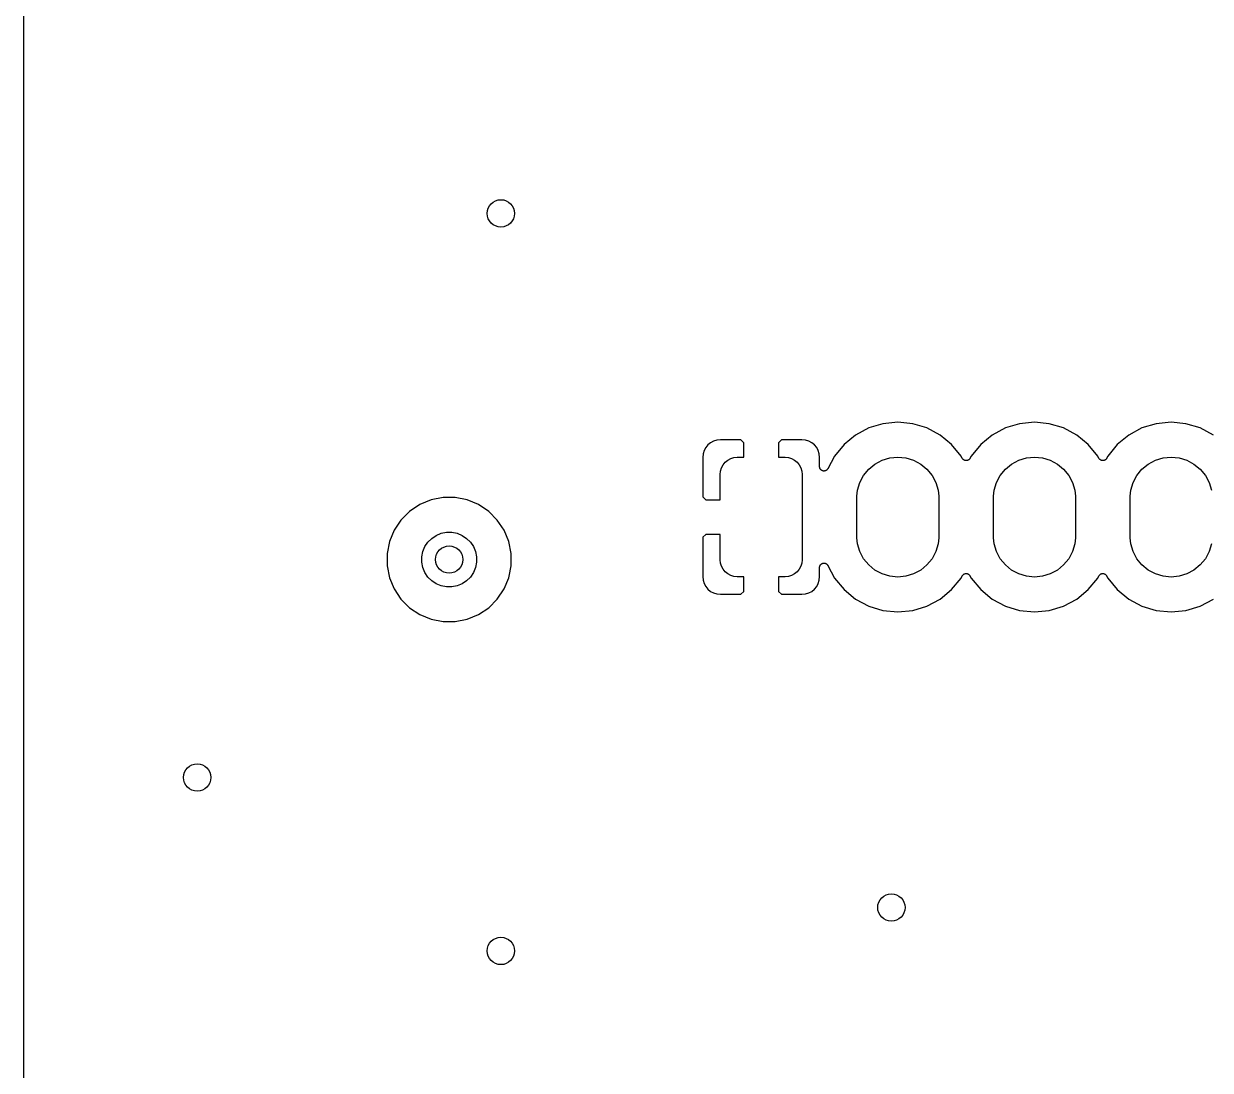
# Model space of a CAD drawing. Extents: x 1 to 139, y -76 to -1.
# Drawn here: x 0.64 to 18, y -53.82 to -38.5 of the extents above; entities that cross this region are included whole.
import ezdxf

# ---------------------------------------------------------------- set-up
doc = ezdxf.new("R2010")
doc.units = 0
doc.header["$MEASUREMENT"] = 0
doc.layers.add('BLACK', color=7, linetype='CONTINUOUS')

msp = doc.modelspace()

# ---------------------------------------------------------------- linework, layer by layer
at = {"layer": 'BLACK', "linetype": 'CONTINUOUS'}
for p, q in [((0.635, -56.8778), (0.635, -6.16231)), ((13.0039, -44.4164), (12.8114, -44.5193)), ((13.2128, -44.353), (13.0039, -44.4164)), ((13.43, -44.3316), (13.2128, -44.353)), ((13.6472, -44.353), (13.43, -44.3316)), ((13.8561, -44.4164), (13.6472, -44.353)), ((14.0486, -44.5193), (13.8561, -44.4164)), ((15.0039, -44.4164), (14.8114, -44.5193)), ((15.2128, -44.353), (15.0039, -44.4164)), ((15.43, -44.3316), (15.2128, -44.353)), ((15.6472, -44.353), (15.43, -44.3316)), ((15.8561, -44.4164), (15.6472, -44.353)), ((16.0486, -44.5193), (15.8561, -44.4164)), ((17.0039, -44.4164), (16.8114, -44.5193)), ((17.2128, -44.353), (17.0039, -44.4164)), ((17.43, -44.3316), (17.2128, -44.353)), ((17.6472, -44.353), (17.43, -44.3316)), ((17.8561, -44.4164), (17.6472, -44.353)), ((18.0486, -44.5193), (17.8561, -44.4164)), ((10.6882, -44.6328), (10.6495, -44.6645)), ((10.7323, -44.6092), (10.6882, -44.6328)), ((10.7802, -44.5947), (10.7323, -44.6092)), ((10.833, -44.5895), (10.7802, -44.5947)), ((11.1337, -44.5909), (10.833, -44.5895)), ((11.176, -44.6332), (11.1337, -44.5909)), ((11.176, -44.845), (11.176, -44.6332)), ((11.7263, -44.5909), (11.684, -44.6332)), ((11.684, -44.6332), (11.684, -44.845)), ((12.027, -44.5895), (11.7263, -44.5909)), ((12.0798, -44.5947), (12.027, -44.5895)), ((12.1277, -44.6092), (12.0798, -44.5947)), ((12.1718, -44.6328), (12.1277, -44.6092)), ((12.2105, -44.6645), (12.1718, -44.6328)), ((12.8114, -44.5193), (12.6427, -44.6577)), ((14.2173, -44.6577), (14.0486, -44.5193)), ((14.8114, -44.5193), (14.6427, -44.6577)), ((16.2173, -44.6577), (16.0486, -44.5193)), ((16.8114, -44.5193), (16.6427, -44.6577)), ((10.5797, -44.7952), (10.5745, -44.848)), ((10.5942, -44.7473), (10.5797, -44.7952)), ((10.6178, -44.7032), (10.5942, -44.7473)), ((10.6495, -44.6645), (10.6178, -44.7032)), ((12.2422, -44.7032), (12.2105, -44.6645)), ((12.2658, -44.7473), (12.2422, -44.7032)), ((12.2803, -44.7952), (12.2658, -44.7473)), ((12.2855, -44.848), (12.2803, -44.7952)), ((12.6427, -44.6577), (12.5043, -44.8264)), ((14.3557, -44.8264), (14.2173, -44.6577)), ((14.6427, -44.6577), (14.5043, -44.8265)), ((16.3557, -44.8264), (16.2173, -44.6577)), ((16.6427, -44.6577), (16.5043, -44.8265)), ((10.5745, -44.848), (10.5759, -45.4238)), ((10.849, -44.9993), (10.8721, -44.9561)), ((10.8721, -44.9561), (10.9032, -44.9182)), ((10.9032, -44.9182), (10.9411, -44.8871)), ((10.9411, -44.8871), (10.9843, -44.864)), ((10.9843, -44.864), (11.0312, -44.8498)), ((11.0312, -44.8498), (11.08, -44.845)), ((11.08, -44.845), (11.176, -44.845)), ((11.684, -44.845), (11.78, -44.845)), ((11.78, -44.845), (11.8288, -44.8498)), ((11.8288, -44.8498), (11.8757, -44.864)), ((11.8757, -44.864), (11.9189, -44.8871)), ((11.9189, -44.8871), (11.9568, -44.9182)), ((11.9568, -44.9182), (11.9879, -44.9561)), ((11.9879, -44.9561), (12.011, -44.9993)), ((12.2852, -44.9827), (12.2855, -44.848)), ((12.2855, -44.9858), (12.2852, -44.9827)), ((12.5043, -44.8264), (12.4047, -45.0128)), ((13.0037, -45.0187), (13.095, -44.9437)), ((13.095, -44.9437), (13.1993, -44.888)), ((13.1993, -44.888), (13.3124, -44.8537)), ((13.3124, -44.8537), (13.43, -44.8421)), ((13.43, -44.8421), (13.5476, -44.8537)), ((13.5476, -44.8537), (13.6607, -44.888)), ((13.6607, -44.888), (13.765, -44.9437)), ((13.765, -44.9437), (13.8563, -45.0187)), ((14.374, -44.8606), (14.3557, -44.8264)), ((14.3774, -44.8657), (14.374, -44.8606)), ((14.3807, -44.8707), (14.3774, -44.8657)), ((14.3808, -44.8708), (14.3807, -44.8707)), ((14.3809, -44.8709), (14.3808, -44.8708)), ((14.3853, -44.8754), (14.3809, -44.8709)), ((14.3894, -44.8795), (14.3853, -44.8754)), ((14.3895, -44.8796), (14.3894, -44.8795)), ((14.3896, -44.8797), (14.3895, -44.8796)), ((14.3947, -44.8831), (14.3896, -44.8797)), ((14.3997, -44.8865), (14.3947, -44.8831)), ((14.3998, -44.8865), (14.3997, -44.8865)), ((14.3999, -44.8866), (14.3998, -44.8865)), ((14.4055, -44.889), (14.3999, -44.8866)), ((14.4111, -44.8913), (14.4055, -44.889)), ((14.4112, -44.8913), (14.4111, -44.8913)), ((14.4114, -44.8914), (14.4112, -44.8913)), ((14.4173, -44.8926), (14.4114, -44.8914)), ((14.4232, -44.8938), (14.4173, -44.8926)), ((14.4234, -44.8938), (14.4232, -44.8938)), ((14.4235, -44.8939), (14.4234, -44.8938)), ((14.4296, -44.8939), (14.4235, -44.8939)), ((14.4356, -44.894), (14.4296, -44.8939)), ((14.4358, -44.8939), (14.4356, -44.894)), ((14.4359, -44.8939), (14.4358, -44.8939)), ((14.4418, -44.8928), (14.4359, -44.8939)), ((14.4478, -44.8917), (14.4418, -44.8928)), ((14.4479, -44.8916), (14.4478, -44.8917)), ((14.4481, -44.8916), (14.4479, -44.8916)), ((14.4537, -44.8893), (14.4481, -44.8916)), ((14.4593, -44.887), (14.4537, -44.8893)), ((14.4594, -44.887), (14.4593, -44.887)), ((14.4595, -44.8869), (14.4594, -44.887)), ((14.4646, -44.8836), (14.4595, -44.8869)), ((14.4697, -44.8803), (14.4646, -44.8836)), ((14.4698, -44.8802), (14.4697, -44.8803)), ((14.4699, -44.8801), (14.4698, -44.8802)), ((14.4743, -44.8758), (14.4699, -44.8801)), ((14.4786, -44.8716), (14.4743, -44.8758)), ((14.4787, -44.8714), (14.4786, -44.8715)), ((14.4786, -44.8715), (14.4786, -44.8716)), ((14.4822, -44.8663), (14.4787, -44.8714)), ((14.4856, -44.8614), (14.4822, -44.8663)), ((14.4857, -44.8612), (14.4856, -44.8614)), ((14.486, -44.8606), (14.4857, -44.8612)), ((14.4857, -44.8612), (14.4857, -44.8612)), ((14.4857, -44.8612), (14.4857, -44.8612)), ((14.5043, -44.8265), (14.486, -44.8606)), ((15.0037, -45.0187), (15.095, -44.9437)), ((15.095, -44.9437), (15.1993, -44.888)), ((15.1993, -44.888), (15.3124, -44.8537)), ((15.3124, -44.8537), (15.43, -44.8421)), ((15.43, -44.8421), (15.5476, -44.8537)), ((15.5476, -44.8537), (15.6607, -44.888)), ((15.6607, -44.888), (15.765, -44.9437)), ((15.765, -44.9437), (15.8563, -45.0187)), ((16.374, -44.8606), (16.3557, -44.8264)), ((16.3774, -44.8657), (16.374, -44.8606)), ((16.3807, -44.8707), (16.3774, -44.8657)), ((16.3808, -44.8708), (16.3807, -44.8707)), ((16.3809, -44.8709), (16.3808, -44.8708)), ((16.3853, -44.8754), (16.3809, -44.8709)), ((16.3894, -44.8795), (16.3853, -44.8754)), ((16.3895, -44.8796), (16.3894, -44.8795)), ((16.3896, -44.8797), (16.3895, -44.8796)), ((16.3947, -44.8831), (16.3896, -44.8797)), ((16.3997, -44.8865), (16.3947, -44.8831)), ((16.3998, -44.8865), (16.3997, -44.8865)), ((16.3999, -44.8866), (16.3998, -44.8865)), ((16.4055, -44.889), (16.3999, -44.8866)), ((16.4111, -44.8913), (16.4055, -44.889)), ((16.4112, -44.8913), (16.4111, -44.8913)), ((16.4114, -44.8914), (16.4112, -44.8913)), ((16.4173, -44.8926), (16.4114, -44.8914)), ((16.4232, -44.8938), (16.4173, -44.8926)), ((16.4234, -44.8938), (16.4232, -44.8938)), ((16.4235, -44.8939), (16.4234, -44.8938)), ((16.4296, -44.8939), (16.4235, -44.8939)), ((16.4356, -44.894), (16.4296, -44.8939)), ((16.4358, -44.8939), (16.4356, -44.894)), ((16.4359, -44.8939), (16.4358, -44.8939)), ((16.4418, -44.8928), (16.4359, -44.8939)), ((16.4478, -44.8917), (16.4418, -44.8928)), ((16.4479, -44.8916), (16.4478, -44.8917)), ((16.4481, -44.8916), (16.4479, -44.8916)), ((16.4537, -44.8893), (16.4481, -44.8916)), ((16.4593, -44.887), (16.4537, -44.8893)), ((16.4594, -44.887), (16.4593, -44.887)), ((16.4595, -44.8869), (16.4594, -44.887)), ((16.4646, -44.8836), (16.4595, -44.8869)), ((16.4697, -44.8803), (16.4646, -44.8836)), ((16.4698, -44.8802), (16.4697, -44.8803)), ((16.4699, -44.8801), (16.4698, -44.8802)), ((16.4743, -44.8758), (16.4699, -44.8801)), ((16.4786, -44.8716), (16.4743, -44.8758)), ((16.4787, -44.8714), (16.4786, -44.8715)), ((16.4786, -44.8715), (16.4786, -44.8716)), ((16.4822, -44.8663), (16.4787, -44.8714)), ((16.4856, -44.8614), (16.4822, -44.8663)), ((16.4857, -44.8612), (16.4856, -44.8614)), ((16.486, -44.8606), (16.4857, -44.8612)), ((16.4857, -44.8612), (16.4857, -44.8612)), ((16.4857, -44.8612), (16.4857, -44.8612)), ((16.5043, -44.8265), (16.486, -44.8606)), ((17.0037, -45.0187), (17.095, -44.9437)), ((17.095, -44.9437), (17.1993, -44.888)), ((17.1993, -44.888), (17.3124, -44.8537)), ((17.3124, -44.8537), (17.43, -44.8421)), ((17.43, -44.8421), (17.5476, -44.8537)), ((17.5476, -44.8537), (17.6607, -44.888)), ((17.6607, -44.888), (17.765, -44.9437)), ((17.765, -44.9437), (17.8563, -45.0187)), ((10.83, -45.095), (10.8348, -45.0462)), ((10.83, -45.466), (10.83, -45.095)), ((10.8348, -45.0462), (10.849, -44.9993)), ((12.011, -44.9993), (12.0252, -45.0462)), ((12.0252, -45.0462), (12.03, -45.095)), ((12.03, -45.095), (12.03, -46.345)), ((12.2855, -44.9889), (12.2855, -44.9858)), ((12.2861, -44.9919), (12.2855, -44.9889)), ((12.2864, -44.995), (12.2861, -44.9919)), ((12.2873, -44.998), (12.2864, -44.995)), ((12.2879, -45.001), (12.2873, -44.998)), ((12.289, -45.0039), (12.2879, -45.001)), ((12.2899, -45.0069), (12.289, -45.0039)), ((12.2914, -45.0096), (12.2899, -45.0069)), ((12.2926, -45.0125), (12.2914, -45.0096)), ((12.2943, -45.0151), (12.2926, -45.0125)), ((12.2957, -45.0178), (12.2943, -45.0151)), ((12.2977, -45.0203), (12.2957, -45.0178)), ((12.2994, -45.0229), (12.2977, -45.0203)), ((12.3016, -45.0251), (12.2994, -45.0229)), ((12.3035, -45.0275), (12.3016, -45.0251)), ((12.3059, -45.0295), (12.3035, -45.0275)), ((12.3081, -45.0317), (12.3059, -45.0295)), ((12.3107, -45.0334), (12.3081, -45.0317)), ((12.313, -45.0354), (12.3107, -45.0334)), ((12.3158, -45.0369), (12.313, -45.0354)), ((12.3184, -45.0386), (12.3158, -45.0369)), ((12.3212, -45.0398), (12.3184, -45.0386)), ((12.3239, -45.0413), (12.3212, -45.0398)), ((12.3269, -45.0422), (12.3239, -45.0413)), ((12.3298, -45.0434), (12.3269, -45.0422)), ((12.3328, -45.0441), (12.3298, -45.0434)), ((12.3358, -45.045), (12.3328, -45.0441)), ((12.3389, -45.0453), (12.3358, -45.045)), ((12.3419, -45.046), (12.3389, -45.0453)), ((12.345, -45.046), (12.3419, -45.046)), ((12.3481, -45.0463), (12.345, -45.046)), ((12.3512, -45.0461), (12.3481, -45.0463)), ((12.3543, -45.0461), (12.3512, -45.0461)), ((12.3573, -45.0455), (12.3543, -45.0461)), ((12.3604, -45.0452), (12.3573, -45.0455)), ((12.3634, -45.0444), (12.3604, -45.0452)), ((12.3665, -45.0438), (12.3634, -45.0444)), ((12.3694, -45.0426), (12.3665, -45.0438)), ((12.3723, -45.0418), (12.3694, -45.0426)), ((12.3751, -45.0403), (12.3723, -45.0418)), ((12.378, -45.0392), (12.3751, -45.0403)), ((12.3806, -45.0375), (12.378, -45.0392)), ((12.3833, -45.0361), (12.3806, -45.0375)), ((12.3858, -45.0341), (12.3833, -45.0361)), ((12.3884, -45.0324), (12.3858, -45.0341)), ((12.3906, -45.0303), (12.3884, -45.0324)), ((12.393, -45.0283), (12.3906, -45.0303)), ((12.395, -45.0259), (12.393, -45.0283)), ((12.3972, -45.0238), (12.395, -45.0259)), ((12.399, -45.0212), (12.3972, -45.0238)), ((12.401, -45.0188), (12.399, -45.0212)), ((12.4025, -45.0161), (12.401, -45.0188)), ((12.4043, -45.0135), (12.4025, -45.0161)), ((12.4047, -45.0128), (12.4043, -45.0135)), ((12.873, -45.2143), (12.9287, -45.11)), ((12.9287, -45.11), (13.0037, -45.0187)), ((13.8563, -45.0187), (13.9313, -45.11)), ((13.9313, -45.11), (13.987, -45.2143)), ((14.873, -45.2143), (14.9287, -45.11)), ((14.9287, -45.11), (15.0037, -45.0187)), ((15.8563, -45.0187), (15.9313, -45.11)), ((15.9313, -45.11), (15.987, -45.2143)), ((16.873, -45.2143), (16.9287, -45.11)), ((16.9287, -45.11), (17.0037, -45.0187)), ((17.8563, -45.0187), (17.9313, -45.11)), ((17.9313, -45.11), (17.987, -45.2143)), ((12.83, -45.4155), (12.8387, -45.3274)), ((12.8387, -45.3274), (12.873, -45.2143)), ((13.987, -45.2143), (14.0213, -45.3274)), ((14.0213, -45.3274), (14.03, -45.4155)), ((14.83, -45.4155), (14.8387, -45.3274)), ((14.8387, -45.3274), (14.873, -45.2143)), ((15.987, -45.2143), (16.0213, -45.3274)), ((16.0213, -45.3274), (16.03, -45.4155)), ((16.83, -45.4155), (16.8387, -45.3274)), ((16.8387, -45.3274), (16.873, -45.2143)), ((17.987, -45.2143), (18.0213, -45.3274)), ((6.59734, -45.4694), (6.4321, -45.5378)), ((6.77277, -45.4345), (6.59734, -45.4694)), ((6.95163, -45.4345), (6.77277, -45.4345)), ((7.12706, -45.4694), (6.95163, -45.4345)), ((7.2923, -45.5378), (7.12706, -45.4694)), ((10.5759, -45.4238), (10.6182, -45.466)), ((10.6182, -45.466), (10.83, -45.466)), ((12.83, -46.0245), (12.83, -45.4155)), ((14.03, -45.4155), (14.03, -46.0245)), ((14.83, -46.0245), (14.83, -45.4155)), ((16.03, -45.4155), (16.03, -46.0245)), ((16.83, -46.0245), (16.83, -45.4155)), ((6.28338, -45.6372), (6.15691, -45.7637)), ((6.4321, -45.5378), (6.28338, -45.6372)), ((7.44102, -45.6372), (7.2923, -45.5378)), ((7.56749, -45.7637), (7.44102, -45.6372)), ((6.15691, -45.7637), (6.05754, -45.9124)), ((7.66686, -45.9124), (7.56749, -45.7637)), ((6.05754, -45.9124), (5.98909, -46.0776)), ((6.60722, -46.0318), (6.67273, -45.988)), ((6.67273, -45.988), (6.74552, -45.9579)), ((6.74552, -45.9579), (6.8228, -45.9425)), ((6.8228, -45.9425), (6.9016, -45.9425)), ((6.9016, -45.9425), (6.97888, -45.9579)), ((6.97888, -45.9579), (7.05167, -45.988)), ((7.05167, -45.988), (7.11719, -46.0318)), ((7.73531, -46.0776), (7.66686, -45.9124)), ((10.5759, -46.0162), (10.5745, -46.592)), ((10.6182, -45.974), (10.5759, -46.0162)), ((10.83, -45.974), (10.6182, -45.974)), ((10.83, -46.345), (10.83, -45.974)), ((12.8387, -46.1126), (12.83, -46.0245)), ((14.03, -46.0245), (14.0213, -46.1126)), ((14.8387, -46.1126), (14.83, -46.0245)), ((16.03, -46.0245), (16.0213, -46.1126)), ((16.8387, -46.1126), (16.83, -46.0245)), ((5.98909, -46.0776), (5.9542, -46.2531)), ((6.47757, -46.2258), (6.50772, -46.153)), ((6.50772, -46.153), (6.5515, -46.0875)), ((6.5515, -46.0875), (6.60722, -46.0318)), ((7.11719, -46.0318), (7.1729, -46.0875)), ((7.1729, -46.0875), (7.21667, -46.153)), ((7.21667, -46.153), (7.24683, -46.2258)), ((7.7702, -46.2531), (7.73531, -46.0776)), ((12.873, -46.2257), (12.8387, -46.1126)), ((14.0213, -46.1126), (13.987, -46.2257)), ((14.873, -46.2257), (14.8387, -46.1126)), ((16.0213, -46.1126), (15.987, -46.2257)), ((16.873, -46.2257), (16.8387, -46.1126)), ((18.0213, -46.1126), (17.987, -46.2257)), ((5.9542, -46.2531), (5.9542, -46.4319)), ((6.4622, -46.3031), (6.47757, -46.2258)), ((6.4622, -46.3819), (6.4622, -46.3031)), ((7.24683, -46.2258), (7.2622, -46.3031)), ((7.2622, -46.3031), (7.2622, -46.3819)), ((7.7702, -46.4319), (7.7702, -46.2531)), ((10.8348, -46.3938), (10.83, -46.345)), ((12.03, -46.345), (12.0252, -46.3938)), ((12.9287, -46.33), (12.873, -46.2257)), ((13.0037, -46.4213), (12.9287, -46.33)), ((13.9313, -46.33), (13.8563, -46.4213)), ((13.987, -46.2257), (13.9313, -46.33)), ((14.9287, -46.33), (14.873, -46.2257)), ((15.0037, -46.4213), (14.9287, -46.33)), ((15.9313, -46.33), (15.8563, -46.4213)), ((15.987, -46.2257), (15.9313, -46.33)), ((16.9287, -46.33), (16.873, -46.2257)), ((17.0037, -46.4213), (16.9287, -46.33)), ((17.9313, -46.33), (17.8563, -46.4213)), ((17.987, -46.2257), (17.9313, -46.33)), ((5.9542, -46.4319), (5.98909, -46.6074)), ((6.47757, -46.4592), (6.4622, -46.3819)), ((6.50772, -46.532), (6.47757, -46.4592)), ((6.5515, -46.5975), (6.50772, -46.532)), ((7.21667, -46.532), (7.1729, -46.5975)), ((7.24683, -46.4592), (7.21667, -46.532)), ((7.2622, -46.3819), (7.24683, -46.4592)), ((7.74023, -46.5826), (7.7702, -46.4319)), ((10.849, -46.4407), (10.8348, -46.3938)), ((10.8721, -46.4839), (10.849, -46.4407)), ((10.9032, -46.5218), (10.8721, -46.4839)), ((10.9411, -46.5529), (10.9032, -46.5218)), ((11.9568, -46.5218), (11.9189, -46.5529)), ((11.9879, -46.4839), (11.9568, -46.5218)), ((12.011, -46.4407), (11.9879, -46.4839)), ((12.0252, -46.3938), (12.011, -46.4407)), ((12.2852, -46.4564), (12.2855, -46.4533)), ((12.2852, -46.4573), (12.2852, -46.4564)), ((12.2855, -46.592), (12.2852, -46.4573)), ((12.2855, -46.4533), (12.2856, -46.4502)), ((12.2856, -46.4502), (12.2862, -46.4472)), ((12.2862, -46.4472), (12.2865, -46.4441)), ((12.2865, -46.4441), (12.2875, -46.4412)), ((12.2875, -46.4412), (12.2881, -46.4381)), ((12.2881, -46.4381), (12.2893, -46.4352)), ((12.2893, -46.4352), (12.2903, -46.4323)), ((12.2903, -46.4323), (12.2918, -46.4296)), ((12.2918, -46.4296), (12.293, -46.4267)), ((12.293, -46.4267), (12.2947, -46.4241)), ((12.2947, -46.4241), (12.2962, -46.4214)), ((12.2962, -46.4214), (12.2982, -46.419)), ((12.2982, -46.419), (12.3, -46.4165)), ((12.3, -46.4165), (12.3022, -46.4143)), ((12.3022, -46.4143), (12.3041, -46.4119)), ((12.3041, -46.4119), (12.3066, -46.41)), ((12.3066, -46.41), (12.3088, -46.4078)), ((12.3088, -46.4078), (12.3114, -46.4061)), ((12.3114, -46.4061), (12.3138, -46.4041)), ((12.3138, -46.4041), (12.3165, -46.4027)), ((12.3165, -46.4027), (12.3191, -46.401)), ((12.3191, -46.401), (12.322, -46.3998)), ((12.322, -46.3998), (12.3247, -46.3984)), ((12.3247, -46.3984), (12.3277, -46.3975)), ((12.3277, -46.3975), (12.3306, -46.3963)), ((12.3306, -46.3963), (12.3337, -46.3957)), ((12.3337, -46.3957), (12.3366, -46.3948)), ((12.3366, -46.3948), (12.3397, -46.3945)), ((12.3397, -46.3945), (12.3428, -46.3939)), ((12.3428, -46.3939), (12.3459, -46.394)), ((12.3459, -46.394), (12.349, -46.3937)), ((12.349, -46.3937), (12.3521, -46.394)), ((12.3521, -46.394), (12.3552, -46.394)), ((12.3552, -46.394), (12.3582, -46.3946)), ((12.3582, -46.3946), (12.3613, -46.3949)), ((12.3613, -46.3949), (12.3643, -46.3958)), ((12.3643, -46.3958), (12.3673, -46.3965)), ((12.3673, -46.3965), (12.3702, -46.3977)), ((12.3702, -46.3977), (12.3731, -46.3986)), ((12.3731, -46.3986), (12.3759, -46.4)), ((12.3759, -46.4), (12.3788, -46.4012)), ((12.3788, -46.4012), (12.3813, -46.403)), ((12.3813, -46.403), (12.3841, -46.4044)), ((12.3841, -46.4044), (12.3865, -46.4064)), ((12.3865, -46.4064), (12.3891, -46.4082)), ((12.3891, -46.4082), (12.3912, -46.4104)), ((12.3912, -46.4104), (12.3936, -46.4123)), ((12.3936, -46.4123), (12.3956, -46.4147)), ((12.3956, -46.4147), (12.3978, -46.4169)), ((12.3978, -46.4169), (12.3995, -46.4195)), ((12.3995, -46.4195), (12.4015, -46.4219)), ((12.4015, -46.4219), (12.403, -46.4246)), ((12.403, -46.4246), (12.4047, -46.4272)), ((12.4047, -46.4272), (12.5043, -46.6136)), ((13.095, -46.4963), (13.0037, -46.4213)), ((13.1993, -46.552), (13.095, -46.4963)), ((13.765, -46.4963), (13.6607, -46.552)), ((13.8563, -46.4213), (13.765, -46.4963)), ((14.4181, -46.5472), (14.4241, -46.5461)), ((14.4241, -46.5461), (14.4242, -46.5461)), ((14.4242, -46.5461), (14.4244, -46.546)), ((14.4244, -46.546), (14.4303, -46.5461)), ((14.4303, -46.5461), (14.4365, -46.5461)), ((14.4365, -46.5461), (14.4366, -46.5462)), ((14.4366, -46.5462), (14.4368, -46.5462)), ((14.4368, -46.5462), (14.4425, -46.5473)), ((15.095, -46.4963), (15.0037, -46.4213)), ((15.1993, -46.552), (15.095, -46.4963)), ((15.765, -46.4963), (15.6607, -46.552)), ((15.8563, -46.4213), (15.765, -46.4963)), ((16.4181, -46.5472), (16.4241, -46.5461)), ((16.4241, -46.5461), (16.4242, -46.5461)), ((16.4242, -46.5461), (16.4244, -46.546)), ((16.4244, -46.546), (16.4303, -46.5461)), ((16.4303, -46.5461), (16.4365, -46.5461)), ((16.4365, -46.5461), (16.4366, -46.5462)), ((16.4366, -46.5462), (16.4368, -46.5462)), ((16.4368, -46.5462), (16.4425, -46.5473)), ((17.095, -46.4963), (17.0037, -46.4213)), ((17.1993, -46.552), (17.095, -46.4963)), ((17.765, -46.4963), (17.6607, -46.552)), ((17.8563, -46.4213), (17.765, -46.4963)), ((5.98909, -46.6074), (6.05754, -46.7726)), ((6.60722, -46.6532), (6.5515, -46.5975)), ((6.67273, -46.697), (6.60722, -46.6532)), ((6.74552, -46.7271), (6.67273, -46.697)), ((7.05167, -46.697), (6.97888, -46.7271)), ((7.11719, -46.6532), (7.05167, -46.697)), ((7.1729, -46.5975), (7.11719, -46.6532)), ((7.66686, -46.7726), (7.73531, -46.6074)), ((7.73531, -46.6074), (7.74023, -46.5826)), ((7.74023, -46.5826), (7.74023, -46.5826)), ((10.5745, -46.592), (10.5797, -46.6448)), ((10.5797, -46.6448), (10.5942, -46.6927)), ((10.5942, -46.6927), (10.6178, -46.7368)), ((10.9843, -46.576), (10.9411, -46.5529)), ((11.0312, -46.5902), (10.9843, -46.576)), ((11.08, -46.595), (11.0312, -46.5902)), ((11.176, -46.595), (11.08, -46.595)), ((11.176, -46.8068), (11.176, -46.595)), ((11.78, -46.595), (11.684, -46.595)), ((11.684, -46.595), (11.684, -46.8068)), ((11.8288, -46.5902), (11.78, -46.595)), ((11.8757, -46.576), (11.8288, -46.5902)), ((11.9189, -46.5529), (11.8757, -46.576)), ((12.2422, -46.7368), (12.2658, -46.6927)), ((12.2658, -46.6927), (12.2803, -46.6448)), ((12.2803, -46.6448), (12.2855, -46.592)), ((12.5043, -46.6136), (12.6427, -46.7823)), ((13.3124, -46.5863), (13.1993, -46.552)), ((13.43, -46.5979), (13.3124, -46.5863)), ((13.5476, -46.5863), (13.43, -46.5979)), ((13.6607, -46.552), (13.5476, -46.5863)), ((14.2173, -46.7823), (14.3557, -46.6136)), ((14.3557, -46.6136), (14.374, -46.5794)), ((14.374, -46.5794), (14.3743, -46.5788)), ((14.3743, -46.5788), (14.3744, -46.5786)), ((14.3743, -46.5788), (14.3743, -46.5788)), ((14.3743, -46.5788), (14.3743, -46.5788)), ((14.3744, -46.5786), (14.3778, -46.5737)), ((14.3778, -46.5737), (14.3813, -46.5686)), ((14.3813, -46.5686), (14.3814, -46.5685)), ((14.3814, -46.5684), (14.3857, -46.5643)), ((14.3814, -46.5685), (14.3814, -46.5684)), ((14.3857, -46.5643), (14.3901, -46.5599)), ((14.3901, -46.5599), (14.3902, -46.5598)), ((14.3902, -46.5598), (14.3903, -46.5597)), ((14.3903, -46.5597), (14.3954, -46.5564)), ((14.3954, -46.5564), (14.4005, -46.5531)), ((14.4005, -46.5531), (14.4006, -46.553)), ((14.4006, -46.553), (14.4007, -46.553)), ((14.4007, -46.553), (14.4064, -46.5507)), ((14.4064, -46.5507), (14.4119, -46.5484)), ((14.4119, -46.5484), (14.4121, -46.5484)), ((14.4121, -46.5484), (14.4122, -46.5483)), ((14.4122, -46.5483), (14.4181, -46.5472)), ((14.4425, -46.5473), (14.4486, -46.5486)), ((14.4486, -46.5486), (14.4488, -46.5486)), ((14.4488, -46.5486), (14.4489, -46.5487)), ((14.4489, -46.5487), (14.4543, -46.551)), ((14.4543, -46.551), (14.4601, -46.5534)), ((14.4601, -46.5534), (14.4602, -46.5535)), ((14.4602, -46.5535), (14.4603, -46.5535)), ((14.4603, -46.5535), (14.4652, -46.5568)), ((14.4652, -46.5568), (14.4704, -46.5603)), ((14.4704, -46.5603), (14.4705, -46.5604)), ((14.4705, -46.5604), (14.4706, -46.5605)), ((14.4706, -46.5605), (14.4747, -46.5646)), ((14.4747, -46.5646), (14.4791, -46.5691)), ((14.4791, -46.5691), (14.4792, -46.5692)), ((14.4792, -46.5692), (14.4793, -46.5693)), ((14.4793, -46.5693), (14.4825, -46.5742)), ((14.4825, -46.5742), (14.486, -46.5794)), ((14.486, -46.5794), (14.5043, -46.6136)), ((14.5043, -46.6136), (14.6427, -46.7823)), ((15.3124, -46.5863), (15.1993, -46.552)), ((15.43, -46.5979), (15.3124, -46.5863)), ((15.5476, -46.5863), (15.43, -46.5979)), ((15.6607, -46.552), (15.5476, -46.5863)), ((16.2173, -46.7823), (16.3557, -46.6136)), ((16.3557, -46.6136), (16.374, -46.5794)), ((16.374, -46.5794), (16.3743, -46.5788)), ((16.3743, -46.5788), (16.3744, -46.5786)), ((16.3743, -46.5788), (16.3743, -46.5788)), ((16.3743, -46.5788), (16.3743, -46.5788)), ((16.3744, -46.5786), (16.3778, -46.5737)), ((16.3778, -46.5737), (16.3813, -46.5686)), ((16.3813, -46.5686), (16.3814, -46.5685)), ((16.3814, -46.5684), (16.3857, -46.5643)), ((16.3814, -46.5685), (16.3814, -46.5684)), ((16.3857, -46.5643), (16.3901, -46.5599)), ((16.3901, -46.5599), (16.3902, -46.5598)), ((16.3902, -46.5598), (16.3903, -46.5597)), ((16.3903, -46.5597), (16.3954, -46.5564)), ((16.3954, -46.5564), (16.4005, -46.5531)), ((16.4005, -46.5531), (16.4006, -46.553)), ((16.4006, -46.553), (16.4007, -46.553)), ((16.4007, -46.553), (16.4064, -46.5507)), ((16.4064, -46.5507), (16.4119, -46.5484)), ((16.4119, -46.5484), (16.4121, -46.5484)), ((16.4121, -46.5484), (16.4122, -46.5483)), ((16.4122, -46.5483), (16.4181, -46.5472)), ((16.4425, -46.5473), (16.4486, -46.5486)), ((16.4486, -46.5486), (16.4488, -46.5486)), ((16.4488, -46.5486), (16.4489, -46.5487)), ((16.4489, -46.5487), (16.4543, -46.551)), ((16.4543, -46.551), (16.4601, -46.5534)), ((16.4601, -46.5534), (16.4602, -46.5535)), ((16.4602, -46.5535), (16.4603, -46.5535)), ((16.4603, -46.5535), (16.4652, -46.5568)), ((16.4652, -46.5568), (16.4704, -46.5603)), ((16.4704, -46.5603), (16.4705, -46.5604)), ((16.4705, -46.5604), (16.4706, -46.5605)), ((16.4706, -46.5605), (16.4747, -46.5646)), ((16.4747, -46.5646), (16.4791, -46.5691)), ((16.4791, -46.5691), (16.4792, -46.5692)), ((16.4792, -46.5692), (16.4793, -46.5693)), ((16.4793, -46.5693), (16.4825, -46.5742)), ((16.4825, -46.5742), (16.486, -46.5794)), ((16.486, -46.5794), (16.5043, -46.6136)), ((16.5043, -46.6136), (16.6427, -46.7823)), ((17.3124, -46.5863), (17.1993, -46.552)), ((17.43, -46.5979), (17.3124, -46.5863)), ((17.5476, -46.5863), (17.43, -46.5979)), ((17.6607, -46.552), (17.5476, -46.5863)), ((6.05754, -46.7726), (6.15691, -46.9213)), ((6.8228, -46.7425), (6.74552, -46.7271)), ((6.9016, -46.7425), (6.8228, -46.7425)), ((6.97888, -46.7271), (6.9016, -46.7425)), ((7.56749, -46.9213), (7.66686, -46.7726)), ((10.6178, -46.7368), (10.6495, -46.7755)), ((10.6495, -46.7755), (10.6882, -46.8072)), ((10.6882, -46.8072), (10.7323, -46.8308)), ((10.7323, -46.8308), (10.7802, -46.8453)), ((10.7802, -46.8453), (10.833, -46.8505)), ((10.833, -46.8505), (11.1337, -46.8491)), ((11.1337, -46.8491), (11.176, -46.8068)), ((11.684, -46.8068), (11.7263, -46.8491)), ((11.7263, -46.8491), (12.027, -46.8505)), ((12.027, -46.8505), (12.0798, -46.8453)), ((12.0798, -46.8453), (12.1277, -46.8308)), ((12.1277, -46.8308), (12.1718, -46.8072)), ((12.1718, -46.8072), (12.2105, -46.7755)), ((12.2105, -46.7755), (12.2422, -46.7368)), ((12.6427, -46.7823), (12.8114, -46.9207)), ((14.0486, -46.9207), (14.2173, -46.7823)), ((14.6427, -46.7823), (14.8114, -46.9207)), ((16.0486, -46.9207), (16.2173, -46.7823)), ((16.6427, -46.7823), (16.8114, -46.9207)), ((6.15691, -46.9213), (6.28338, -47.0478)), ((6.28338, -47.0478), (6.4321, -47.1472)), ((7.2923, -47.1472), (7.44102, -47.0478)), ((7.44102, -47.0478), (7.56749, -46.9213)), ((12.8114, -46.9207), (13.0039, -47.0236)), ((13.0039, -47.0236), (13.2128, -47.087)), ((13.6472, -47.087), (13.8561, -47.0236)), ((13.8561, -47.0236), (14.0486, -46.9207)), ((14.8114, -46.9207), (15.0039, -47.0236)), ((15.0039, -47.0236), (15.2128, -47.087)), ((15.6472, -47.087), (15.8561, -47.0236)), ((15.8561, -47.0236), (16.0486, -46.9207)), ((16.8114, -46.9207), (17.0039, -47.0236)), ((17.0039, -47.0236), (17.2128, -47.087)), ((17.6472, -47.087), (17.8561, -47.0236)), ((17.8561, -47.0236), (18.0486, -46.9207)), ((6.4321, -47.1472), (6.59734, -47.2156)), ((6.59734, -47.2156), (6.77277, -47.2505)), ((6.95163, -47.2505), (7.12706, -47.2156)), ((7.12706, -47.2156), (7.2923, -47.1472)), ((13.2128, -47.087), (13.43, -47.1084)), ((13.43, -47.1084), (13.6472, -47.087)), ((15.2128, -47.087), (15.43, -47.1084)), ((15.43, -47.1084), (15.6472, -47.087)), ((17.2128, -47.087), (17.43, -47.1084)), ((17.43, -47.1084), (17.6472, -47.087)), ((6.77277, -47.2505), (6.95163, -47.2505))]:
    msp.add_line(p, q, dxfattribs=at)
at = {"layer": 'BLACK'}
for centre in [(7.62, -41.275), (6.8622, -46.3425), (3.175, -49.53), (13.335, -51.435), (7.62, -52.07)]:
    msp.add_circle(centre, 0.2, dxfattribs=at)

doc.saveas('drawing.dxf')
